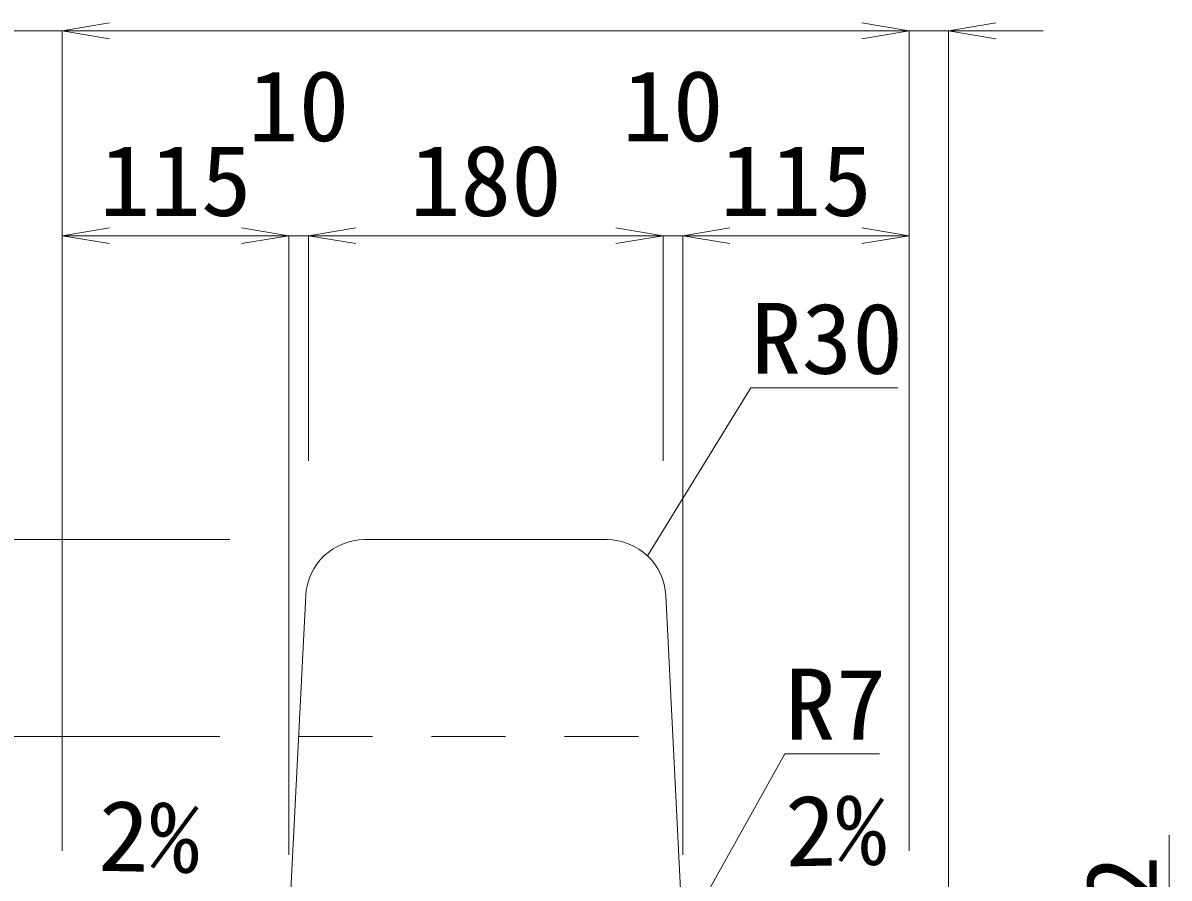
# Model space of a CAD drawing. Units: millimetres at full size; some dimension numbers follow another scale. Extents: x -734 to 58102, y 49499 to 87169.
# Drawn here: x 13075 to 13656, y 55591 to 56025 of the extents above; entities that cross this region are included whole.
import ezdxf
from ezdxf.enums import TextEntityAlignment as Align

# ---------------------------------------------------------------- set-up
doc = ezdxf.new("R2010")
doc.units = ezdxf.units.MM
doc.header["$LTSCALE"] = 50
doc.linetypes.add('USER1', pattern=[1.35, 0.75, -0.6])
for name, color, linetype, lineweight in [('寸法線', 7, 'Continuous', 13), ('引出線', 4, 'Continuous', 13), ('本体', 2, 'Continuous', 20)]:
    doc.layers.add(name, color=color, linetype=linetype, lineweight=lineweight)
doc.styles.add('ＭＳ 明朝', font='')
doc.styles.get('ＭＳ 明朝').set_extended_font_data('MS Mincho')

# ---------------------------------------------------------------- blocks, each defined once
blk = doc.blocks.new('open_arrow')
at = {"color": 0, "linetype": 'Continuous', "lineweight": -2}
blk.add_lwpolyline([(7.5, 1.25), (0, 0), (7.5, -1.25)], dxfattribs=at)

msp = doc.modelspace()

# ---------------------------------------------------------------- linework, layer by layer
at = {"layer": '寸法線'}
for p, q in [((13142.5, 56021.03), (13026.5, 56021.03)), ((13094.5, 56021.03), (13524.5, 56021.03)), ((13094.5, 55604.61), (13094.5, 56021.03)), ((13094.5, 55604.61), (13094.5, 56021.03)), ((13476.5, 56021.03), (13592.5, 56021.03)), ((13524.5, 55604.61), (13524.5, 56021.03)), ((13524.5, 55604.61), (13524.5, 56021.03)), ((13544.5, 55477.61), (13544.5, 56021.03)), ((13209.5, 55916.98), (13094.5, 55916.98)), ((13094.5, 55604.61), (13094.5, 55916.98)), ((13267.5, 55916.98), (13161.5, 55916.98)), ((13209.5, 55602.61), (13209.5, 55916.98)), ((13209.5, 55602.61), (13209.5, 55916.98)), ((13219.5, 55916.98), (13399.5, 55916.98)), ((13219.5, 55802.61), (13219.5, 55916.98)), ((13219.5, 55802.61), (13219.5, 55916.98)), ((13351.5, 55916.98), (13457.5, 55916.98)), ((13399.5, 55802.61), (13399.5, 55916.98)), ((13399.5, 55802.61), (13399.5, 55916.98)), ((13409.5, 55602.61), (13409.5, 55916.98)), ((13409.5, 55916.98), (13524.5, 55916.98)), ((13409.5, 55602.61), (13409.5, 55916.98)), ((13524.5, 55604.61), (13524.5, 55916.98)), ((13179.48, 55762.59), (12783.14, 55762.59)), ((13179.48, 55762.59), (12858.69, 55762.59)), ((13174.48, 55662.59), (12858.69, 55662.59)), ((13174.48, 55662.59), (12858.69, 55662.59)), ((13656.43, 55612.59), (13656.43, 55514.59))]:
    msp.add_line(p, q, dxfattribs=at)
at = {"layer": '引出線'}
for points in [[(13391.64, 55754.32), (13444.1, 55839.66), (13518.77, 55839.66)], [(13411.39, 55564.3), (13461.42, 55653.9), (13509.35, 55653.9)]]:
    msp.add_lwpolyline(points, dxfattribs=at)
at = {"layer": '本体'}
for p, q in [((13247.85, 55762.59), (13371.15, 55762.59)), ((13209.82, 55569.07), (13218.1, 55734.47)), ((13409.18, 55569.07), (13400.92, 55734.22))]:
    msp.add_line(p, q, dxfattribs=at)
at = {"layer": '本体', "linetype": 'USER1', "lineweight": 9}
msp.add_line((13214.5, 55662.59), (13404.5, 55662.59), dxfattribs=at)
at = {"layer": '本体'}
for centre, start, end in [((13248.04, 55732.59), 90, 177.13758), ((13370.96, 55732.59), 2.8624, 90)]:
    msp.add_arc(centre, 30, start, end, dxfattribs=at)

# ---------------------------------------------------------------- block references
at = {"layer": '寸法線', "xscale": 3.2, "yscale": 3.2}
for p in [(13094.5, 56021.03), (13094.5, 56021.03), (13544.5, 56021.03), (13094.5, 55916.98), (13219.5, 55916.98), (13219.5, 55916.98), (13409.5, 55916.98), (13409.5, 55916.98)]:
    msp.add_blockref('open_arrow', p, dxfattribs=at)
at = {"layer": '寸法線', "xscale": 3.2, "yscale": 3.2, "rotation": 180}
for p in [(13524.5, 56021.03), (13524.5, 56021.03), (13209.5, 55916.98), (13209.5, 55916.98), (13399.5, 55916.98), (13399.5, 55916.98), (13524.5, 55916.98)]:
    msp.add_blockref('open_arrow', p, dxfattribs=at)
at = {"layer": '引出線', "xscale": 0.0533, "yscale": 0.0533, "rotation": 58.4}
msp.add_blockref('open_arrow', (13391.64, 55754.32), dxfattribs=at)

# ---------------------------------------------------------------- texts
at = {"layer": '寸法線', "style": 'ＭＳ 明朝', "width": 1.05}
for s, p in [('10', (13214.5, 55982.98)), ('10', (13404.5, 55982.98)), ('115', (13152, 55945)), ('180', (13309.5, 55945)), ('115', (13467, 55945))]:
    msp.add_text(s, height=36.03, dxfattribs=at).set_placement(p, align=Align.MIDDLE_CENTER)
msp.add_text('2', height=36.03, rotation=90, dxfattribs=at).set_placement((13632.15, 55589.37), align=Align.MIDDLE_CENTER)
at = {"layer": '引出線', "style": 'ＭＳ 明朝', "width": 1.05}
for s, p in [('R30', (13444.1, 55882.86)), ('R7', (13461.42, 55697.1))]:
    msp.add_text(s, height=36.03, dxfattribs=at).set_placement(p, align=Align.TOP_LEFT)
msp.add_text('2%', height=36.03, rotation=1.146, dxfattribs=at).set_placement((13461.18, 55632.66), align=Align.TOP_LEFT)
msp.add_text('2%', height=36.03, rotation=358.854, dxfattribs=at).set_placement((13164.73, 55629.44), align=Align.TOP_RIGHT)

doc.saveas('drawing.dxf')
